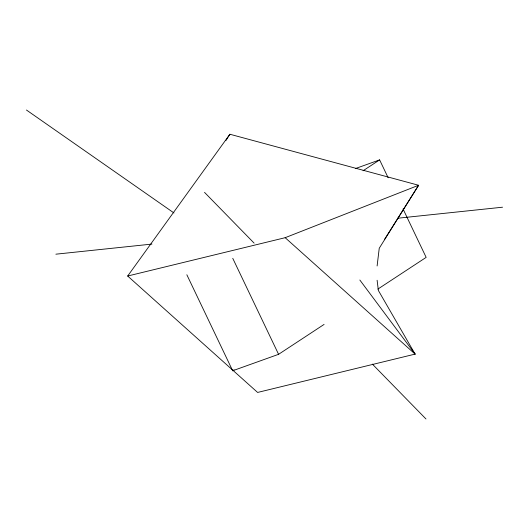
<?xml version="1.0" encoding="UTF-8"?>
<svg xmlns="http://www.w3.org/2000/svg" width="529" height="529" viewBox="0 0 529 529"><rect width="100%" height="100%" fill="white"/><g stroke="black" fill="none" stroke-linecap="round" stroke-linejoin="round"><path stroke-width="0.79" d="M377.111 265.968L379.24 248.26L418.604 185.269L229.884 134.24L127.674 276.026L257.61 392.439L415.106 354.106L378.367 290.474L377.111 280.271M225.929 140.522L229.884 134.24M384.332 239.716L418.604 185.269L285.164 237.693L127.674 276.026M363.066 170.768L379.617 159.89L388.147 177.751M186.843 274.763L232.674 370.756L234.049 369.85M232.674 370.756L278.578 354.318L324.092 324.416M377.885 289.085L426.156 257.372L403.065 209.008M355.495 168.533L379.617 159.89M55.882 254.184L151.949 244.081M397.451 218.259L502.55 207.203M26.45 110.025L173.962 212.962M285.164 237.693L415.106 354.106L359.839 280.02M204.525 192.377L254.118 243.122M372.35 364.091L425.984 418.975M413.625 352.122L415.106 354.106M232.753 258.324L278.578 354.318"/></g></svg>
